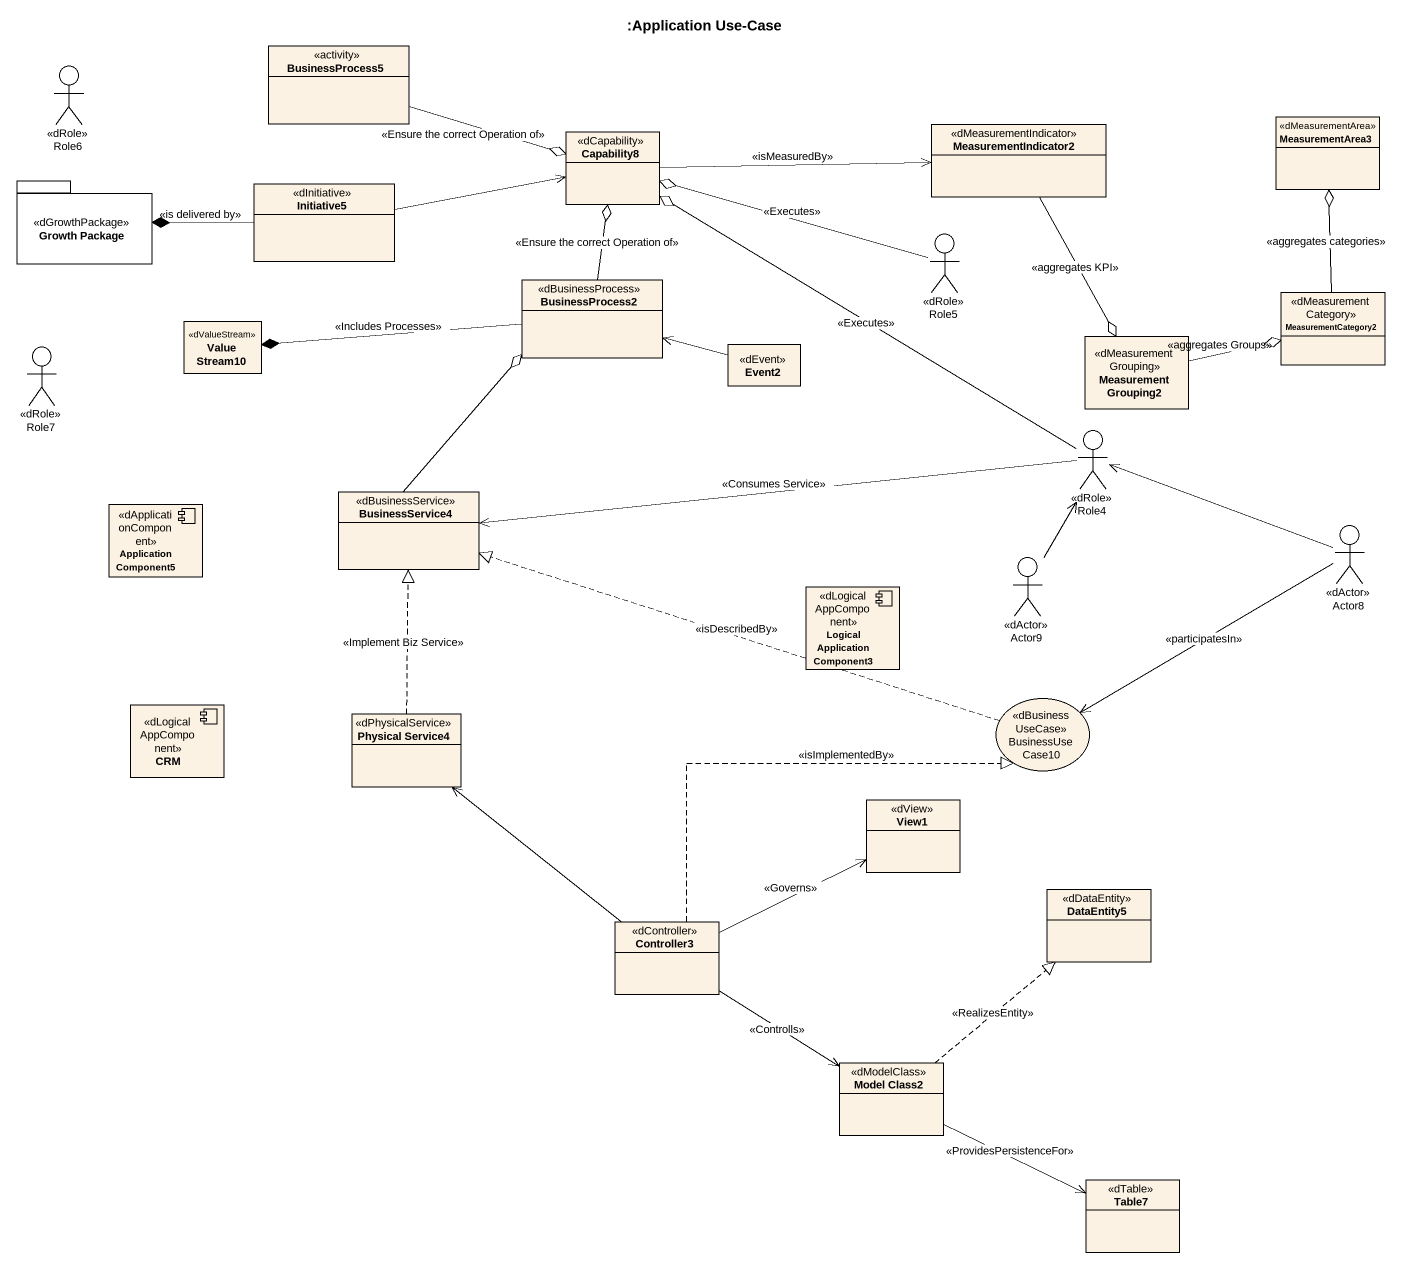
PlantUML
@startuml
title :Application Use-Case
allowmixing
hide circle
hide empty members
class BusinessProcess5 <<activity>>
actor Role6 <<dRole>>
class Capability8 <<dCapability>>
class MeasurementIndicator2 <<dMeasurementIndicator>>
class MeasurementArea3 <<dMeasurementArea>>
package "Growth Package" as Growth_Package <<dGrowthPackage>> {
}
class Initiative5 <<dInitiative>>
actor Role5 <<dRole>>
class BusinessProcess2 <<dBusinessProcess>>
class "Value Stream10" as Value_Stream10 <<dValueStream>>
class MeasurementGrouping2 <<dMeasurementGrouping>>
class MeasurementCategory2 <<dMeasurementCategory>>
actor Role7 <<dRole>>
class Event2 <<dEvent>>
actor Role4 <<dRole>>
component "Application Component5" as Application_Component5 <<dApplicationComponent>>
class BusinessService4 <<dBusinessService>>
actor Actor9 <<dActor>>
actor Actor8 <<dActor>>
component "Logical Application Component3" as Logical_Application <<dLogicalAppComponent>>
component CRM <<dLogicalAppComponent>>
usecase BusinessUseCase10 <<dBusinessUseCase>>
class "Physical Service4" as Physical_Service4 <<dPhysicalService>>
class View1 <<dView>>
class DataEntity5 <<dDataEntity>>
class Controller3 <<dController>>
class "Model Class2" as Model_Class2 <<dModelClass>>
class Table7 <<dTable>>
BusinessProcess5 -right-o Capability8 : <<Ensure the correct Operation of>>
Capability8 -right-> MeasurementIndicator2 : <<isMeasuredBy>>
MeasurementIndicator2 --o MeasurementGrouping2 : <<aggregates KPI>>
Initiative5 -right-> Capability8
Initiative5 -left-* Growth_Package : <<is delivered by>>
Role5 -left-o Capability8 : <<Executes>>
BusinessProcess2 -up-o Capability8 : <<Ensure the correct Operation of>>
BusinessProcess2 -left-* Value_Stream10 : <<Includes Processes>>
MeasurementGrouping2 -right-o MeasurementCategory2 : <<aggregates Groups>>
MeasurementCategory2 -up-o MeasurementArea3 : <<aggregates categories>>
Event2 -left-> BusinessProcess2
Role4 -up-o Capability8 : <<Executes>>
Role4 -left-> BusinessService4 : <<Consumes Service>>
BusinessService4 -up-o BusinessProcess2
Actor9 -up-> Role4
Actor8 -left-> Role4
Actor8 -left-> BusinessUseCase10 : <<participatesIn>>
BusinessUseCase10 .left.|> BusinessService4 : <<isDescribedBy>>
Physical_Service4 .up.|> BusinessService4 : <<Implement Biz Service>>
Controller3 .right.|> BusinessUseCase10 : <<isImplementedBy>>
Controller3 -up-> Physical_Service4
Controller3 -right-> View1 : <<Governs>>
Controller3 --> Model_Class2 : <<Controlls>>
Model_Class2 .up.|> DataEntity5 : <<RealizesEntity>>
Model_Class2 -right-> Table7 : <<ProvidesPersistenceFor>>
@enduml
